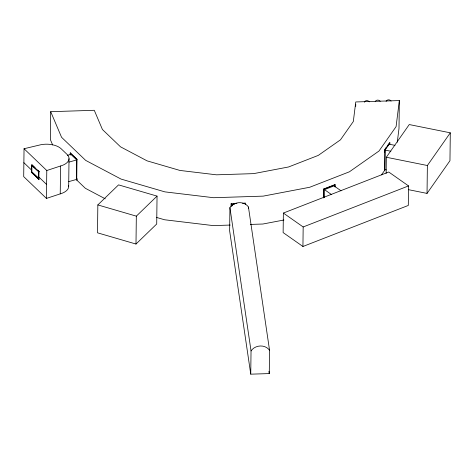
<?xml version="1.0" encoding="UTF-8"?>
<svg xmlns="http://www.w3.org/2000/svg" width="474" height="474" viewBox="0 0 474 474"><rect width="100%" height="100%" fill="white"/><g stroke="black" fill="none" stroke-linecap="round" stroke-linejoin="round"><path stroke-width="0.71" d="M60.234 193.878L60.577 165.989A16.394 8.615 0.7 0 0 66.976 154.334L61.152 148.759A16.394 8.615 0.7 0 0 38.868 145.198L24.044 148.735L23.7 176.63L46.446 198.416L60.234 193.878A16.394 8.615 0.7 0 0 68.582 185.447M31.574 172.412L31.663 164.756L38.951 171.73L38.856 179.391L39.146 179.308L31.574 172.412L38.856 179.391M31.924 165.473L38.969 171.861L31.924 165.473L31.841 172.198L38.886 178.591L32.131 172.121M38.595 178.674L38.678 171.944M46.446 198.416L46.784 170.522L24.044 148.735M397.283 142.218L399.001 128.46L399.345 100.565L355.761 101.957L353.32 121.504L340.486 139.812L318.297 155.389L288.553 166.972L253.655 173.626L216.446 174.817L179.924 170.439L147.064 160.852L120.515 146.827L102.431 129.509L94.279 110.294L50.7 111.686L50.357 139.575L52.644 144.967M68.683 186.572L69.02 158.677M70.069 154.453L70.377 152.906L77.256 159.501M70.348 155.099L70.377 152.906M70.087 152.989L76.972 159.584L76.723 180.037L77.007 179.954L76.48 179.45L76.717 159.922L70.893 154.346L67.379 155.336M77.007 179.954L77.025 178.497M97.84 204.922L97.502 232.817L135.991 244.045L156.71 224.001L157.048 196.106L118.559 184.878L97.84 204.922L136.328 216.15L157.048 196.106M135.991 244.045L136.328 216.15M229.92 207.6L229.635 230.844L250.752 374.17L269.273 373.583L269.558 350.339L248.441 207.008A10.629 9.012 -8.4 0 0 240.265 202.665L238.215 202.73A10.629 9.012 -8.4 0 0 229.92 207.6L251.036 350.926L250.752 374.17M231.182 205.698L231.211 203.482L231.199 206.605M232.266 205.84L232.284 204.377L234.399 204.312M245.378 204.679L245.372 203.032L242.564 203.293M248.423 208.459L248.441 207.008M283.369 213.057L283.126 232.58L302.933 246.486L408.31 205.443L408.547 185.921L388.745 172.015L283.369 213.057L303.17 226.963L302.933 246.486M323.511 197.071L323.606 189.037L334.928 184.629L335.1 186.957M323.701 197.942L323.606 189.037M324.37 197.581L324.471 189.63L334.046 185.897L341.043 190.809M334.905 186.821L334.928 184.629M355.707 106.36L355.737 104.156M384.657 152.622L384.692 149.695L389.883 142.793L389.575 142.727L389.557 144.191M381.487 174.865L384.746 170.213L385.001 149.76M394.99 145.364L389.19 144.197L385.054 150.092L384.817 169.615L386.269 169.905M386.132 173.395L386.334 157.249L409.252 124.555L450.3 132.821L449.956 160.71L427.038 193.404L408.315 189.636M389.865 144.25L389.883 142.793M427.038 193.404L427.376 165.515L450.3 132.821M399.345 100.565L396.086 126.635L378.975 151.04L349.391 171.807L309.729 187.254L263.206 196.129L213.584 197.711L164.893 191.875L121.077 179.089L85.675 160.396L61.567 137.3L50.7 111.686M385.095 149.114L386.316 147.373M387.134 146.211L389.166 143.308M323.807 189.173L335.13 184.765M303.17 226.963L408.547 185.921M46.784 170.522L60.577 165.989M68.979 162.108L76.717 159.922M38.951 171.73L39.235 171.653L37.677 170.154M68.742 181.631L76.48 179.45M283.944 220.001L262.863 224.024L250.308 224.421M233.332 203.417L235.459 203.346M231.235 203.654L236.899 203.476M230.234 225.061L213.247 225.606L164.555 219.764L156.384 217.382M385.054 150.092L390.854 151.259M386.334 157.249L427.376 165.515M384.438 170.154L384.746 170.213M105.287 198.825L85.338 188.285L76.723 180.037M324.471 189.63L331.462 194.541M31.954 164.674L35.076 167.666M23.872 162.683L31.598 170.089M38.886 177.063L46.618 184.469M268.948 371.385L269.273 373.583M232.284 204.377L232.479 205.692M364.358 102.224A2.749 2.334 7.1 0 1 365.069 101.211A2.69 2.281 7.1 0 1 368.885 101.377A2.749 2.334 7.1 0 1 369.305 101.874M375.224 101.714A2.749 2.334 7.1 0 1 375.941 100.707A2.69 2.281 7.1 0 1 379.757 100.867A2.749 2.334 7.1 0 1 380.178 101.371M386.114 101.436A2.749 2.334 7.1 0 1 386.825 100.429A2.69 2.281 7.1 0 1 390.641 100.589A2.749 2.334 7.1 0 1 391.062 101.092M251.036 350.926A10.629 9.012 -8.4 0 1 260.35 345.984A10.629 9.012 -8.4 0 1 269.558 350.339"/></g></svg>
